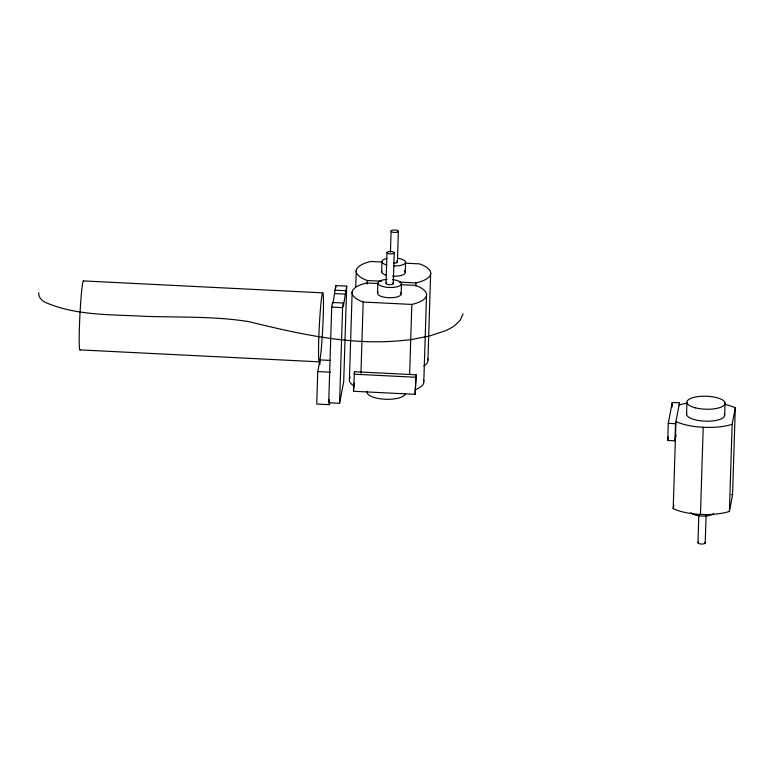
<?xml version="1.0" encoding="UTF-8"?>
<svg xmlns="http://www.w3.org/2000/svg" width="774" height="774" viewBox="0 0 774 774"><rect width="100%" height="100%" fill="white"/><g stroke="black" fill="none" stroke-linecap="round" stroke-linejoin="round"><path stroke-width="1.16" d="M330.372 360.413L319.991 359.9L317.756 371.568L316.73 404.028L329.424 404.657L329.869 402.325M319.836 364.709L319.991 359.9M346.704 286.119L343.695 381.785L339.573 403.283L328.698 402.741L331.707 307.084L332.588 302.47L343.463 303.011L343.356 306.427L346.704 286.119L335.819 285.577L332.907 303.65M329.424 404.657L329.501 402.383M335.752 287.967L335.819 285.577M339.573 403.283L342.582 307.626L343.463 303.011M349.422 378.97L352.16 291.846M355.759 286.68L356.272 270.339M353.476 391.267L354.482 371.723L416.122 374.8L415.116 394.343L353.476 391.267L354.124 383.111M354.405 374.006L354.482 371.723M360.945 373.116L363.18 302.015A37.258 12.684 1.8 0 1 366.828 282.965L378.689 283.555M367.186 284.087L367.292 280.507A37.258 12.684 1.8 0 1 370.94 261.457L381.621 261.989M377.519 293.472L377.838 283.226M381.64 271.974L381.959 261.718M386.023 283.274L386.99 252.518M390.435 252.305L391.102 231.02M393.279 283.632L394.237 252.885A3.638 1.238 1.8 0 0 389.003 251.55A3.638 1.238 1.8 0 0 388.596 253.678A3.638 1.238 1.8 0 0 394.237 252.885M397.391 262.125L398.358 231.378A3.638 1.238 1.8 0 0 393.124 230.042A3.638 1.238 1.8 0 0 392.718 232.171A3.638 1.238 1.8 0 0 398.358 231.378M401.135 293.927L401.454 283.681M405.247 272.419L405.576 262.173M409.63 374.481L411.826 304.434A37.258 12.684 1.8 0 0 415.474 285.393L401.232 284.677M415.841 286.196L415.948 282.936A37.258 12.684 1.8 0 0 419.595 263.886L405.353 263.179M415.116 394.343L416.122 374.8M423.813 381.437L426.551 294.313M427.935 359.929L430.673 272.806M676.079 435.075L674.976 440.803L667.73 440.445L668.262 423.359L672.267 402.47L679.514 402.838L679.446 405.112M672.122 407.027L672.267 402.47M674.976 440.803L675.518 423.726L679.514 402.838M735.3 407.84L732.562 494.963L729.408 511.45A37.258 12.684 1.8 0 1 673.196 508.644L675.934 421.52A37.258 12.684 1.8 0 0 732.146 424.326L735.3 407.84A37.258 12.684 1.8 0 0 724.483 404.26M686.548 414.313L686.925 402.354M697.964 542.622L698.825 515.416M700.47 514.4L703.208 427.277M705.22 542.98L706.072 515.784M724.687 415.048L725.064 403.09M729.408 511.45L732.146 424.326M38.797 292.736L38.7 294.536L39.987 297.903A43.18 14.696 1.8 0 0 45.25 302.353C76.345 315.918 111.485 314.37 144.719 316.324C179.365 317.524 214.292 316.111 248.638 321.607C299.606 334 351.619 346.094 404.492 340.308A72.824 24.787 1.8 0 0 413.006 339.283L430.257 335.771L444.876 330.943A87.191 29.673 1.8 0 0 454.831 325.457L460.22 320.223L463.046 313.896M328.698 402.741L329.26 399.79M667.73 440.445L668.397 436.962M673.196 508.644L673.873 505.112M367.292 280.507L381.534 281.214M399.336 282.104L415.948 282.936M334.939 290.182L345.823 290.724M83.398 280.914L322.719 292.853A34.54 1.761 -87.1 0 1 321.626 344.943A34.54 1.761 -87.1 0 1 318.617 344.237A34.54 1.761 -87.1 0 1 322.719 292.853M334.832 293.598L345.707 294.139M363.18 302.015L411.826 304.434M331.707 307.084L342.582 307.626M79.925 349.896L319.246 361.835M317.756 371.568L330.45 372.207M354.008 374.181L415.648 377.257M668.262 423.359L675.518 423.726M704.756 542.284A3.638 1.238 1.8 0 1 703.895 543.822A3.638 1.238 1.8 0 1 699.212 543.667A3.638 1.238 1.8 0 1 698.477 542.081M724.261 413.819A19.089 6.492 1.8 0 1 706.188 421.191A19.089 6.492 1.8 0 1 686.77 413.152M679.098 405.034A37.258 12.684 1.8 0 1 685.59 403.428M713.676 513.713A11.813 4.025 1.8 0 1 701.795 516.045A11.813 4.025 1.8 0 1 691.018 512.591M731.246 494.373A37.258 12.684 1.8 0 1 732.562 494.963M396.733 261.312A3.638 1.238 1.8 0 1 396.936 262.638A3.638 1.238 1.8 0 1 393.531 263.179M404.26 270.881A11.813 4.025 1.8 0 1 392.679 276.192M386.352 275.215A11.813 4.025 1.8 0 1 381.998 270.89M397.739 258.274A11.813 4.025 1.8 0 1 405.431 262.908A11.813 4.025 1.8 0 1 394.063 265.975M386.681 264.969A11.813 4.025 1.8 0 1 386.932 258.477M427.616 358.643A37.258 12.684 1.8 0 1 423.804 366.054M392.815 282.926A3.638 1.238 1.8 0 1 391.954 284.474A3.638 1.238 1.8 0 1 387.271 284.319A3.638 1.238 1.8 0 1 386.536 282.723M405.247 393.734A19.089 6.492 1.8 0 1 384.127 399.181A19.089 6.492 1.8 0 1 367.36 391.257M400.564 292.775A11.813 4.025 1.8 0 1 389.138 297.719A11.813 4.025 1.8 0 1 378.205 292.04M392.544 279.627A11.813 4.025 1.8 0 1 399.278 286.051A11.813 4.025 1.8 0 1 379.792 285.393A11.813 4.025 1.8 0 1 387.145 279.453M423.494 380.14A37.258 12.684 1.8 0 1 415.135 389.767M354.115 386.139A37.258 12.684 1.8 0 1 350.187 377.132M80.196 349.596A34.54 1.761 -87.1 0 1 79.925 314.999A34.54 1.761 -87.1 0 1 83.631 281.32M695.41 407.84A19.089 6.492 1.8 0 0 725.035 403.67A19.089 6.492 1.8 0 0 697.548 396.665A19.089 6.492 1.8 0 0 695.41 407.84"/></g></svg>
